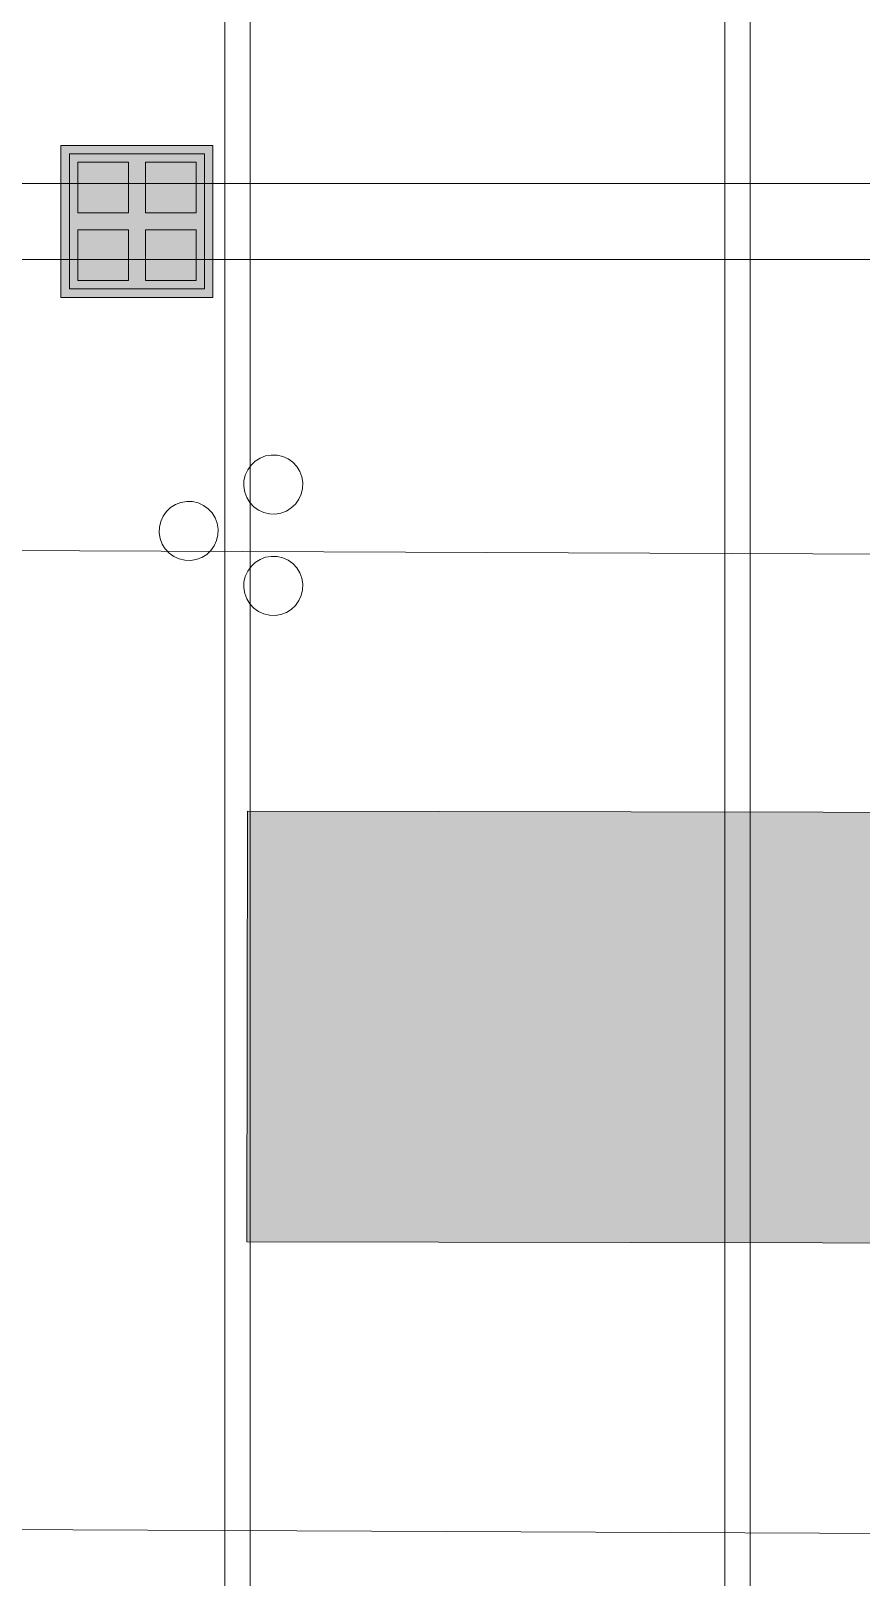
# Model space of a CAD drawing. Header units: inches. Extents: x -10671 to 1761, y -674 to 7170.
# Drawn here: x -7963.4 to -7766.8, y 5097.2 to 5463.4 of the extents above; entities that cross this region are included whole.
import ezdxf

# ---------------------------------------------------------------- set-up
doc = ezdxf.new("R2010")
doc.units = ezdxf.units.IN
doc.header["$LTSCALE"] = 19.2
doc.header["$MEASUREMENT"] = 0
for name, color, linetype, lineweight, true_color in [('DWG-bldg-utility box', 3, 'Continuous', 18, 0x00ff00), ('Venue-Ceiling-Obstructions', 7, 'Continuous', 5, 0xdd0000), ('Venue-Rigging Steel-High', 7, 'Continuous', 5, 0x800000), ('Venue-Rigging Steel-Low', 7, 'Continuous', 5, 0x0000dd)]:
    doc.layers.add(name, color=color, linetype=linetype, lineweight=lineweight, true_color=true_color)
for name, color, linetype, lineweight in [('Venue-Ceiling-Lights', 7, 'Continuous', 5), ('Venue-Ceiling-Lights Circuits', 7, 'Continuous', 5), ('Venue-Floor Pockets', 7, 'Continuous', 5)]:
    doc.layers.add(name, color=color, linetype=linetype, lineweight=lineweight)

# ---------------------------------------------------------------- blocks, each defined once
blk = doc.blocks.new('FLOORBOX')
at = {"layer": 'Venue-Floor Pockets', "linetype": 'Continuous', "lineweight": 0, "true_color": 0xaaaaaa}
blk.add_hatch(color=253, dxfattribs=at).paths.add_polyline_path([(-18, 18), (18, 18), (18, -18), (-18, -18)])
at = {"layer": 'Venue-Floor Pockets', "linetype": 'Continuous', "lineweight": 0, "true_color": 0xbbbbbb}
blk.add_hatch(color=9, dxfattribs=at).paths.add_polyline_path([(-16, 16), (16, 16), (16, -16), (-16, -16)])
at = {"layer": 'Venue-Floor Pockets', "linetype": 'Continuous', "lineweight": 0, "true_color": 0xdddddd}
for points in [[(-14, 14), (-2, 14), (-2, 2), (-14, 2)], [(2, 14), (14, 14), (14, 2), (2, 2)], [(-14, -2), (-2, -2), (-2, -14), (-14, -14)], [(2, -2), (14, -2), (14, -14), (2, -14)]]:
    blk.add_hatch(color=254, dxfattribs=at).paths.add_polyline_path(points)
at = {"layer": 'Venue-Floor Pockets', "color": 7, "linetype": 'Continuous', "lineweight": 5, "flags": 128}
for points in [[(-18, 18), (18, 18), (18, -18), (-18, -18)], [(-16, 16), (16, 16), (16, -16), (-16, -16)], [(-14, 14), (-2, 14), (-2, 2), (-14, 2)], [(2, 14), (14, 14), (14, 2), (2, 2)], [(-14, -2), (-2, -2), (-2, -14), (-14, -14)], [(2, -2), (14, -2), (14, -14), (2, -14)]]:
    blk.add_lwpolyline(points, close=True, dxfattribs=at)
blk = doc.blocks.new('Group-1313-1')
at = {"layer": 'Venue-Ceiling-Lights', "color": 12, "linetype": 'Continuous', "lineweight": 5, "true_color": 0xdd0000}
for points, invisible_edges in [([(-7912.96, 5355.51, 372.05), (-7910.24, 5361.52, 372.05), (-7906.44, 5362.95, 372.05), (-7912.96, 5355.51, 372.05)], 15), ([(-7905.52, 5348.98, 372.05), (-7912.96, 5355.51, 372.05), (-7906.44, 5362.95, 372.05), (-7905.52, 5348.98, 372.05)], 15), ([(-7906.44, 5362.95, 360.05), (-7910.24, 5361.52, 360.05), (-7912.96, 5355.51, 360.05), (-7906.44, 5362.95, 360.05)], 15), ([(-7898.99, 5356.42, 360.05), (-7906.44, 5362.95, 360.05), (-7912.96, 5355.51, 360.05), (-7898.99, 5356.42, 360.05)], 15), ([(-7912.96, 5355.51, 372.05), (-7912.04, 5359.47, 372.05), (-7910.24, 5361.52, 372.05), (-7912.96, 5355.51, 372.05)], 15), ([(-7910.24, 5361.52, 360.05), (-7912.04, 5359.47, 360.05), (-7912.96, 5355.51, 360.05), (-7910.24, 5361.52, 360.05)], 15), ([(-7912.04, 5359.47, 372.05), (-7911.24, 5360.58, 372.05), (-7910.24, 5361.52, 372.05), (-7912.04, 5359.47, 372.05)], 12), ([(-7910.24, 5361.52, 360.05), (-7911.24, 5360.58, 360.05), (-7912.04, 5359.47, 360.05), (-7910.24, 5361.52, 360.05)], 12), ([(-7910.24, 5361.52, 372.05), (-7909.08, 5362.24, 372.05), (-7906.44, 5362.95, 372.05), (-7910.24, 5361.52, 372.05)], 14), ([(-7906.44, 5362.95, 360.05), (-7909.08, 5362.24, 360.05), (-7910.24, 5361.52, 360.05), (-7906.44, 5362.95, 360.05)], 13), ([(-7909.08, 5362.24, 372.05), (-7907.79, 5362.73, 372.05), (-7906.44, 5362.95, 372.05), (-7909.08, 5362.24, 372.05)], 12), ([(-7906.44, 5362.95, 360.05), (-7907.79, 5362.73, 360.05), (-7909.08, 5362.24, 360.05), (-7906.44, 5362.95, 360.05)], 12), ([(-7906.44, 5362.95, 372.05), (-7905.07, 5362.91, 372.05), (-7902.48, 5362.03, 372.05), (-7906.44, 5362.95, 372.05)], 14), ([(-7906.44, 5362.95, 372.05), (-7902.48, 5362.03, 372.05), (-7900.43, 5360.23, 372.05), (-7906.44, 5362.95, 372.05)], 15), ([(-7906.44, 5362.95, 372.05), (-7900.43, 5360.23, 372.05), (-7898.99, 5356.42, 372.05), (-7906.44, 5362.95, 372.05)], 15), ([(-7906.44, 5362.95, 372.05), (-7898.99, 5356.42, 372.05), (-7905.52, 5348.98, 372.05), (-7906.44, 5362.95, 372.05)], 15), ([(-7902.48, 5362.03, 360.05), (-7905.07, 5362.91, 360.05), (-7906.44, 5362.95, 360.05), (-7902.48, 5362.03, 360.05)], 13), ([(-7900.43, 5360.23, 360.05), (-7902.48, 5362.03, 360.05), (-7906.44, 5362.95, 360.05), (-7900.43, 5360.23, 360.05)], 15), ([(-7898.99, 5356.42, 360.05), (-7900.43, 5360.23, 360.05), (-7906.44, 5362.95, 360.05), (-7898.99, 5356.42, 360.05)], 15), ([(-7905.07, 5362.91, 372.05), (-7903.73, 5362.6, 372.05), (-7902.48, 5362.03, 372.05), (-7905.07, 5362.91, 372.05)], 12), ([(-7902.48, 5362.03, 360.05), (-7903.73, 5362.6, 360.05), (-7905.07, 5362.91, 360.05), (-7902.48, 5362.03, 360.05)], 12), ([(-7902.48, 5362.03, 372.05), (-7901.36, 5361.23, 372.05), (-7900.43, 5360.23, 372.05), (-7902.48, 5362.03, 372.05)], 12), ([(-7900.43, 5360.23, 360.05), (-7901.36, 5361.23, 360.05), (-7902.48, 5362.03, 360.05), (-7900.43, 5360.23, 360.05)], 12), ([(-7912.96, 5355.51, 372.05), (-7912.92, 5356.88, 372.05), (-7912.04, 5359.47, 372.05), (-7912.96, 5355.51, 372.05)], 14), ([(-7912.04, 5359.47, 360.05), (-7912.92, 5356.88, 360.05), (-7912.96, 5355.51, 360.05), (-7912.04, 5359.47, 360.05)], 13), ([(-7912.92, 5356.88, 372.05), (-7912.61, 5358.22, 372.05), (-7912.04, 5359.47, 372.05), (-7912.92, 5356.88, 372.05)], 12), ([(-7912.04, 5359.47, 360.05), (-7912.61, 5358.22, 360.05), (-7912.92, 5356.88, 360.05), (-7912.04, 5359.47, 360.05)], 12), ([(-7900.43, 5360.23, 372.05), (-7899.7, 5359.06, 372.05), (-7898.99, 5356.42, 372.05), (-7900.43, 5360.23, 372.05)], 14), ([(-7898.99, 5356.42, 360.05), (-7899.7, 5359.06, 360.05), (-7900.43, 5360.23, 360.05), (-7898.99, 5356.42, 360.05)], 13), ([(-7899.7, 5359.06, 372.05), (-7899.22, 5357.78, 372.05), (-7898.99, 5356.42, 372.05), (-7899.7, 5359.06, 372.05)], 12), ([(-7898.99, 5356.42, 360.05), (-7899.22, 5357.78, 360.05), (-7899.7, 5359.06, 360.05), (-7898.99, 5356.42, 360.05)], 12), ([(-7912.96, 5355.51, 360.05), (-7905.52, 5348.98, 360.05), (-7898.99, 5356.42, 360.05), (-7912.96, 5355.51, 360.05)], 15), ([(-7912.26, 5352.87, 372.05), (-7912.74, 5354.15, 372.05), (-7912.96, 5355.51, 372.05), (-7912.26, 5352.87, 372.05)], 12), ([(-7911.53, 5351.71, 372.05), (-7912.26, 5352.87, 372.05), (-7912.96, 5355.51, 372.05), (-7911.53, 5351.71, 372.05)], 14), ([(-7905.52, 5348.98, 372.05), (-7911.53, 5351.71, 372.05), (-7912.96, 5355.51, 372.05), (-7905.52, 5348.98, 372.05)], 15), ([(-7912.96, 5355.51, 360.05), (-7912.74, 5354.15, 360.05), (-7912.26, 5352.87, 360.05), (-7912.96, 5355.51, 360.05)], 12), ([(-7912.96, 5355.51, 360.05), (-7912.26, 5352.87, 360.05), (-7911.53, 5351.71, 360.05), (-7912.96, 5355.51, 360.05)], 13), ([(-7912.96, 5355.51, 360.05), (-7911.53, 5351.71, 360.05), (-7905.52, 5348.98, 360.05), (-7912.96, 5355.51, 360.05)], 15), ([(-7898.99, 5356.42, 372.05), (-7901.72, 5350.41, 372.05), (-7905.52, 5348.98, 372.05), (-7898.99, 5356.42, 372.05)], 15), ([(-7905.52, 5348.98, 360.05), (-7901.72, 5350.41, 360.05), (-7898.99, 5356.42, 360.05), (-7905.52, 5348.98, 360.05)], 15), ([(-7898.99, 5356.42, 372.05), (-7899.92, 5352.47, 372.05), (-7901.72, 5350.41, 372.05), (-7898.99, 5356.42, 372.05)], 15), ([(-7901.72, 5350.41, 360.05), (-7899.92, 5352.47, 360.05), (-7898.99, 5356.42, 360.05), (-7901.72, 5350.41, 360.05)], 15), ([(-7898.99, 5356.42, 372.05), (-7899.04, 5355.05, 372.05), (-7899.92, 5352.47, 372.05), (-7898.99, 5356.42, 372.05)], 14), ([(-7899.92, 5352.47, 360.05), (-7899.04, 5355.05, 360.05), (-7898.99, 5356.42, 360.05), (-7899.92, 5352.47, 360.05)], 13), ([(-7899.04, 5355.05, 372.05), (-7899.35, 5353.72, 372.05), (-7899.92, 5352.47, 372.05), (-7899.04, 5355.05, 372.05)], 12), ([(-7899.92, 5352.47, 360.05), (-7899.35, 5353.72, 360.05), (-7899.04, 5355.05, 360.05), (-7899.92, 5352.47, 360.05)], 12), ([(-7933, 5344.51, 372.05), (-7930.28, 5350.52, 372.05), (-7926.47, 5351.95, 372.05), (-7933, 5344.51, 372.05)], 15), ([(-7925.56, 5337.98, 372.05), (-7933, 5344.51, 372.05), (-7926.47, 5351.95, 372.05), (-7925.56, 5337.98, 372.05)], 15), ([(-7926.47, 5351.95, 360.05), (-7930.28, 5350.52, 360.05), (-7933, 5344.51, 360.05), (-7926.47, 5351.95, 360.05)], 15), ([(-7919.03, 5345.42, 360.05), (-7926.47, 5351.95, 360.05), (-7933, 5344.51, 360.05), (-7919.03, 5345.42, 360.05)], 15), ([(-7933, 5344.51, 372.05), (-7932.08, 5348.47, 372.05), (-7930.28, 5350.52, 372.05), (-7933, 5344.51, 372.05)], 15), ([(-7930.28, 5350.52, 360.05), (-7932.08, 5348.47, 360.05), (-7933, 5344.51, 360.05), (-7930.28, 5350.52, 360.05)], 15), ([(-7932.08, 5348.47, 372.05), (-7931.28, 5349.58, 372.05), (-7930.28, 5350.52, 372.05), (-7932.08, 5348.47, 372.05)], 12), ([(-7930.28, 5350.52, 360.05), (-7931.28, 5349.58, 360.05), (-7932.08, 5348.47, 360.05), (-7930.28, 5350.52, 360.05)], 12), ([(-7930.28, 5350.52, 372.05), (-7929.11, 5351.24, 372.05), (-7926.47, 5351.95, 372.05), (-7930.28, 5350.52, 372.05)], 14), ([(-7926.47, 5351.95, 360.05), (-7929.11, 5351.24, 360.05), (-7930.28, 5350.52, 360.05), (-7926.47, 5351.95, 360.05)], 13), ([(-7929.11, 5351.24, 372.05), (-7927.83, 5351.73, 372.05), (-7926.47, 5351.95, 372.05), (-7929.11, 5351.24, 372.05)], 12), ([(-7926.47, 5351.95, 360.05), (-7927.83, 5351.73, 360.05), (-7929.11, 5351.24, 360.05), (-7926.47, 5351.95, 360.05)], 12), ([(-7926.47, 5351.95, 372.05), (-7925.1, 5351.91, 372.05), (-7922.51, 5351.03, 372.05), (-7926.47, 5351.95, 372.05)], 14), ([(-7926.47, 5351.95, 372.05), (-7922.51, 5351.03, 372.05), (-7920.46, 5349.23, 372.05), (-7926.47, 5351.95, 372.05)], 15), ([(-7926.47, 5351.95, 372.05), (-7920.46, 5349.23, 372.05), (-7919.03, 5345.42, 372.05), (-7926.47, 5351.95, 372.05)], 15), ([(-7926.47, 5351.95, 372.05), (-7919.03, 5345.42, 372.05), (-7925.56, 5337.98, 372.05), (-7926.47, 5351.95, 372.05)], 15), ([(-7922.51, 5351.03, 360.05), (-7925.1, 5351.91, 360.05), (-7926.47, 5351.95, 360.05), (-7922.51, 5351.03, 360.05)], 13), ([(-7920.46, 5349.23, 360.05), (-7922.51, 5351.03, 360.05), (-7926.47, 5351.95, 360.05), (-7920.46, 5349.23, 360.05)], 15), ([(-7919.03, 5345.42, 360.05), (-7920.46, 5349.23, 360.05), (-7926.47, 5351.95, 360.05), (-7919.03, 5345.42, 360.05)], 15), ([(-7925.1, 5351.91, 372.05), (-7923.76, 5351.6, 372.05), (-7922.51, 5351.03, 372.05), (-7925.1, 5351.91, 372.05)], 12), ([(-7922.51, 5351.03, 360.05), (-7923.76, 5351.6, 360.05), (-7925.1, 5351.91, 360.05), (-7922.51, 5351.03, 360.05)], 12), ([(-7922.51, 5351.03, 372.05), (-7921.4, 5350.23, 372.05), (-7920.46, 5349.23, 372.05), (-7922.51, 5351.03, 372.05)], 12), ([(-7920.46, 5349.23, 360.05), (-7921.4, 5350.23, 360.05), (-7922.51, 5351.03, 360.05), (-7920.46, 5349.23, 360.05)], 12), ([(-7909.48, 5349.9, 372.05), (-7910.59, 5350.7, 372.05), (-7911.53, 5351.71, 372.05), (-7909.48, 5349.9, 372.05)], 12), ([(-7905.52, 5348.98, 372.05), (-7909.48, 5349.9, 372.05), (-7911.53, 5351.71, 372.05), (-7905.52, 5348.98, 372.05)], 15), ([(-7911.53, 5351.71, 360.05), (-7910.59, 5350.7, 360.05), (-7909.48, 5349.9, 360.05), (-7911.53, 5351.71, 360.05)], 12), ([(-7911.53, 5351.71, 360.05), (-7909.48, 5349.9, 360.05), (-7905.52, 5348.98, 360.05), (-7911.53, 5351.71, 360.05)], 15), ([(-7906.89, 5349.03, 372.05), (-7908.23, 5349.34, 372.05), (-7909.48, 5349.9, 372.05), (-7906.89, 5349.03, 372.05)], 12), ([(-7905.52, 5348.98, 372.05), (-7906.89, 5349.03, 372.05), (-7909.48, 5349.9, 372.05), (-7905.52, 5348.98, 372.05)], 14), ([(-7909.48, 5349.9, 360.05), (-7908.23, 5349.34, 360.05), (-7906.89, 5349.03, 360.05), (-7909.48, 5349.9, 360.05)], 12), ([(-7909.48, 5349.9, 360.05), (-7906.89, 5349.03, 360.05), (-7905.52, 5348.98, 360.05), (-7909.48, 5349.9, 360.05)], 13), ([(-7901.72, 5350.41, 372.05), (-7902.88, 5349.69, 372.05), (-7905.52, 5348.98, 372.05), (-7901.72, 5350.41, 372.05)], 14), ([(-7905.52, 5348.98, 360.05), (-7902.88, 5349.69, 360.05), (-7901.72, 5350.41, 360.05), (-7905.52, 5348.98, 360.05)], 13), ([(-7902.88, 5349.69, 372.05), (-7904.17, 5349.21, 372.05), (-7905.52, 5348.98, 372.05), (-7902.88, 5349.69, 372.05)], 12), ([(-7905.52, 5348.98, 360.05), (-7904.17, 5349.21, 360.05), (-7902.88, 5349.69, 360.05), (-7905.52, 5348.98, 360.05)], 12), ([(-7899.92, 5352.47, 372.05), (-7900.72, 5351.35, 372.05), (-7901.72, 5350.41, 372.05), (-7899.92, 5352.47, 372.05)], 12), ([(-7901.72, 5350.41, 360.05), (-7900.72, 5351.35, 360.05), (-7899.92, 5352.47, 360.05), (-7901.72, 5350.41, 360.05)], 12), ([(-7933, 5344.51, 372.05), (-7932.95, 5345.88, 372.05), (-7932.08, 5348.47, 372.05), (-7933, 5344.51, 372.05)], 14), ([(-7932.08, 5348.47, 360.05), (-7932.95, 5345.88, 360.05), (-7933, 5344.51, 360.05), (-7932.08, 5348.47, 360.05)], 13), ([(-7932.95, 5345.88, 372.05), (-7932.64, 5347.22, 372.05), (-7932.08, 5348.47, 372.05), (-7932.95, 5345.88, 372.05)], 12), ([(-7932.08, 5348.47, 360.05), (-7932.64, 5347.22, 360.05), (-7932.95, 5345.88, 360.05), (-7932.08, 5348.47, 360.05)], 12), ([(-7920.46, 5349.23, 372.05), (-7919.74, 5348.06, 372.05), (-7919.03, 5345.42, 372.05), (-7920.46, 5349.23, 372.05)], 14), ([(-7919.03, 5345.42, 360.05), (-7919.74, 5348.06, 360.05), (-7920.46, 5349.23, 360.05), (-7919.03, 5345.42, 360.05)], 13), ([(-7919.74, 5348.06, 372.05), (-7919.25, 5346.78, 372.05), (-7919.03, 5345.42, 372.05), (-7919.74, 5348.06, 372.05)], 12), ([(-7919.03, 5345.42, 360.05), (-7919.25, 5346.78, 360.05), (-7919.74, 5348.06, 360.05), (-7919.03, 5345.42, 360.05)], 12), ([(-7933, 5344.51, 360.05), (-7925.56, 5337.98, 360.05), (-7919.03, 5345.42, 360.05), (-7933, 5344.51, 360.05)], 15), ([(-7932.29, 5341.87, 372.05), (-7932.78, 5343.15, 372.05), (-7933, 5344.51, 372.05), (-7932.29, 5341.87, 372.05)], 12), ([(-7931.57, 5340.71, 372.05), (-7932.29, 5341.87, 372.05), (-7933, 5344.51, 372.05), (-7931.57, 5340.71, 372.05)], 14), ([(-7925.56, 5337.98, 372.05), (-7931.57, 5340.71, 372.05), (-7933, 5344.51, 372.05), (-7925.56, 5337.98, 372.05)], 15), ([(-7933, 5344.51, 360.05), (-7932.78, 5343.15, 360.05), (-7932.29, 5341.87, 360.05), (-7933, 5344.51, 360.05)], 12), ([(-7933, 5344.51, 360.05), (-7932.29, 5341.87, 360.05), (-7931.57, 5340.71, 360.05), (-7933, 5344.51, 360.05)], 13), ([(-7933, 5344.51, 360.05), (-7931.57, 5340.71, 360.05), (-7925.56, 5337.98, 360.05), (-7933, 5344.51, 360.05)], 15), ([(-7919.03, 5345.42, 372.05), (-7921.75, 5339.41, 372.05), (-7925.56, 5337.98, 372.05), (-7919.03, 5345.42, 372.05)], 15), ([(-7925.56, 5337.98, 360.05), (-7921.75, 5339.41, 360.05), (-7919.03, 5345.42, 360.05), (-7925.56, 5337.98, 360.05)], 15), ([(-7919.03, 5345.42, 372.05), (-7919.95, 5341.47, 372.05), (-7921.75, 5339.41, 372.05), (-7919.03, 5345.42, 372.05)], 15), ([(-7921.75, 5339.41, 360.05), (-7919.95, 5341.47, 360.05), (-7919.03, 5345.42, 360.05), (-7921.75, 5339.41, 360.05)], 15), ([(-7919.03, 5345.42, 372.05), (-7919.07, 5344.05, 372.05), (-7919.95, 5341.47, 372.05), (-7919.03, 5345.42, 372.05)], 14), ([(-7919.95, 5341.47, 360.05), (-7919.07, 5344.05, 360.05), (-7919.03, 5345.42, 360.05), (-7919.95, 5341.47, 360.05)], 13), ([(-7919.07, 5344.05, 372.05), (-7919.39, 5342.72, 372.05), (-7919.95, 5341.47, 372.05), (-7919.07, 5344.05, 372.05)], 12), ([(-7919.95, 5341.47, 360.05), (-7919.39, 5342.72, 360.05), (-7919.07, 5344.05, 360.05), (-7919.95, 5341.47, 360.05)], 12), ([(-7929.51, 5338.9, 372.05), (-7930.63, 5339.7, 372.05), (-7931.57, 5340.71, 372.05), (-7929.51, 5338.9, 372.05)], 12), ([(-7925.56, 5337.98, 372.05), (-7929.51, 5338.9, 372.05), (-7931.57, 5340.71, 372.05), (-7925.56, 5337.98, 372.05)], 15), ([(-7931.57, 5340.71, 360.05), (-7930.63, 5339.7, 360.05), (-7929.51, 5338.9, 360.05), (-7931.57, 5340.71, 360.05)], 12), ([(-7931.57, 5340.71, 360.05), (-7929.51, 5338.9, 360.05), (-7925.56, 5337.98, 360.05), (-7931.57, 5340.71, 360.05)], 15), ([(-7926.93, 5338.03, 372.05), (-7928.26, 5338.34, 372.05), (-7929.51, 5338.9, 372.05), (-7926.93, 5338.03, 372.05)], 12), ([(-7925.56, 5337.98, 372.05), (-7926.93, 5338.03, 372.05), (-7929.51, 5338.9, 372.05), (-7925.56, 5337.98, 372.05)], 14), ([(-7929.51, 5338.9, 360.05), (-7928.26, 5338.34, 360.05), (-7926.93, 5338.03, 360.05), (-7929.51, 5338.9, 360.05)], 12), ([(-7929.51, 5338.9, 360.05), (-7926.93, 5338.03, 360.05), (-7925.56, 5337.98, 360.05), (-7929.51, 5338.9, 360.05)], 13), ([(-7921.75, 5339.41, 372.05), (-7922.92, 5338.69, 372.05), (-7925.56, 5337.98, 372.05), (-7921.75, 5339.41, 372.05)], 14), ([(-7925.56, 5337.98, 360.05), (-7922.92, 5338.69, 360.05), (-7921.75, 5339.41, 360.05), (-7925.56, 5337.98, 360.05)], 13), ([(-7922.92, 5338.69, 372.05), (-7924.2, 5338.21, 372.05), (-7925.56, 5337.98, 372.05), (-7922.92, 5338.69, 372.05)], 12), ([(-7925.56, 5337.98, 360.05), (-7924.2, 5338.21, 360.05), (-7922.92, 5338.69, 360.05), (-7925.56, 5337.98, 360.05)], 12), ([(-7919.95, 5341.47, 372.05), (-7920.75, 5340.35, 372.05), (-7921.75, 5339.41, 372.05), (-7919.95, 5341.47, 372.05)], 12), ([(-7921.75, 5339.41, 360.05), (-7920.75, 5340.35, 360.05), (-7919.95, 5341.47, 360.05), (-7921.75, 5339.41, 360.05)], 12), ([(-7912.96, 5331.51, 372.05), (-7910.24, 5337.52, 372.05), (-7906.44, 5338.95, 372.05), (-7912.96, 5331.51, 372.05)], 15), ([(-7905.52, 5324.98, 372.05), (-7912.96, 5331.51, 372.05), (-7906.44, 5338.95, 372.05), (-7905.52, 5324.98, 372.05)], 15), ([(-7906.44, 5338.95, 360.05), (-7910.24, 5337.52, 360.05), (-7912.96, 5331.51, 360.05), (-7906.44, 5338.95, 360.05)], 15), ([(-7898.99, 5332.42, 360.05), (-7906.44, 5338.95, 360.05), (-7912.96, 5331.51, 360.05), (-7898.99, 5332.42, 360.05)], 15), ([(-7910.24, 5337.52, 372.05), (-7909.08, 5338.24, 372.05), (-7906.44, 5338.95, 372.05), (-7910.24, 5337.52, 372.05)], 14), ([(-7906.44, 5338.95, 360.05), (-7909.08, 5338.24, 360.05), (-7910.24, 5337.52, 360.05), (-7906.44, 5338.95, 360.05)], 13), ([(-7909.08, 5338.24, 372.05), (-7907.79, 5338.73, 372.05), (-7906.44, 5338.95, 372.05), (-7909.08, 5338.24, 372.05)], 12), ([(-7906.44, 5338.95, 360.05), (-7907.79, 5338.73, 360.05), (-7909.08, 5338.24, 360.05), (-7906.44, 5338.95, 360.05)], 12), ([(-7906.44, 5338.95, 372.05), (-7905.07, 5338.91, 372.05), (-7902.48, 5338.03, 372.05), (-7906.44, 5338.95, 372.05)], 14), ([(-7906.44, 5338.95, 372.05), (-7902.48, 5338.03, 372.05), (-7900.43, 5336.23, 372.05), (-7906.44, 5338.95, 372.05)], 15), ([(-7906.44, 5338.95, 372.05), (-7900.43, 5336.23, 372.05), (-7898.99, 5332.42, 372.05), (-7906.44, 5338.95, 372.05)], 15), ([(-7906.44, 5338.95, 372.05), (-7898.99, 5332.42, 372.05), (-7905.52, 5324.98, 372.05), (-7906.44, 5338.95, 372.05)], 15), ([(-7902.48, 5338.03, 360.05), (-7905.07, 5338.91, 360.05), (-7906.44, 5338.95, 360.05), (-7902.48, 5338.03, 360.05)], 13), ([(-7900.43, 5336.23, 360.05), (-7902.48, 5338.03, 360.05), (-7906.44, 5338.95, 360.05), (-7900.43, 5336.23, 360.05)], 15), ([(-7898.99, 5332.42, 360.05), (-7900.43, 5336.23, 360.05), (-7906.44, 5338.95, 360.05), (-7898.99, 5332.42, 360.05)], 15), ([(-7905.07, 5338.91, 372.05), (-7903.73, 5338.6, 372.05), (-7902.48, 5338.03, 372.05), (-7905.07, 5338.91, 372.05)], 12), ([(-7902.48, 5338.03, 360.05), (-7903.73, 5338.6, 360.05), (-7905.07, 5338.91, 360.05), (-7902.48, 5338.03, 360.05)], 12), ([(-7912.96, 5331.51, 372.05), (-7912.04, 5335.47, 372.05), (-7910.24, 5337.52, 372.05), (-7912.96, 5331.51, 372.05)], 15), ([(-7910.24, 5337.52, 360.05), (-7912.04, 5335.47, 360.05), (-7912.96, 5331.51, 360.05), (-7910.24, 5337.52, 360.05)], 15), ([(-7912.96, 5331.51, 372.05), (-7912.92, 5332.88, 372.05), (-7912.04, 5335.47, 372.05), (-7912.96, 5331.51, 372.05)], 14), ([(-7912.04, 5335.47, 360.05), (-7912.92, 5332.88, 360.05), (-7912.96, 5331.51, 360.05), (-7912.04, 5335.47, 360.05)], 13), ([(-7912.92, 5332.88, 372.05), (-7912.61, 5334.22, 372.05), (-7912.04, 5335.47, 372.05), (-7912.92, 5332.88, 372.05)], 12), ([(-7912.04, 5335.47, 360.05), (-7912.61, 5334.22, 360.05), (-7912.92, 5332.88, 360.05), (-7912.04, 5335.47, 360.05)], 12), ([(-7912.04, 5335.47, 372.05), (-7911.24, 5336.58, 372.05), (-7910.24, 5337.52, 372.05), (-7912.04, 5335.47, 372.05)], 12), ([(-7910.24, 5337.52, 360.05), (-7911.24, 5336.58, 360.05), (-7912.04, 5335.47, 360.05), (-7910.24, 5337.52, 360.05)], 12), ([(-7902.48, 5338.03, 372.05), (-7901.36, 5337.23, 372.05), (-7900.43, 5336.23, 372.05), (-7902.48, 5338.03, 372.05)], 12), ([(-7900.43, 5336.23, 360.05), (-7901.36, 5337.23, 360.05), (-7902.48, 5338.03, 360.05), (-7900.43, 5336.23, 360.05)], 12), ([(-7900.43, 5336.23, 372.05), (-7899.7, 5335.06, 372.05), (-7898.99, 5332.42, 372.05), (-7900.43, 5336.23, 372.05)], 14), ([(-7898.99, 5332.42, 360.05), (-7899.7, 5335.06, 360.05), (-7900.43, 5336.23, 360.05), (-7898.99, 5332.42, 360.05)], 13), ([(-7899.7, 5335.06, 372.05), (-7899.22, 5333.78, 372.05), (-7898.99, 5332.42, 372.05), (-7899.7, 5335.06, 372.05)], 12), ([(-7898.99, 5332.42, 360.05), (-7899.22, 5333.78, 360.05), (-7899.7, 5335.06, 360.05), (-7898.99, 5332.42, 360.05)], 12), ([(-7912.96, 5331.51, 360.05), (-7905.52, 5324.98, 360.05), (-7898.99, 5332.42, 360.05), (-7912.96, 5331.51, 360.05)], 15), ([(-7912.26, 5328.87, 372.05), (-7912.74, 5330.15, 372.05), (-7912.96, 5331.51, 372.05), (-7912.26, 5328.87, 372.05)], 12), ([(-7911.53, 5327.71, 372.05), (-7912.26, 5328.87, 372.05), (-7912.96, 5331.51, 372.05), (-7911.53, 5327.71, 372.05)], 14), ([(-7905.52, 5324.98, 372.05), (-7911.53, 5327.71, 372.05), (-7912.96, 5331.51, 372.05), (-7905.52, 5324.98, 372.05)], 15), ([(-7912.96, 5331.51, 360.05), (-7912.74, 5330.15, 360.05), (-7912.26, 5328.87, 360.05), (-7912.96, 5331.51, 360.05)], 12), ([(-7912.96, 5331.51, 360.05), (-7912.26, 5328.87, 360.05), (-7911.53, 5327.71, 360.05), (-7912.96, 5331.51, 360.05)], 13), ([(-7912.96, 5331.51, 360.05), (-7911.53, 5327.71, 360.05), (-7905.52, 5324.98, 360.05), (-7912.96, 5331.51, 360.05)], 15), ([(-7898.99, 5332.42, 372.05), (-7901.72, 5326.41, 372.05), (-7905.52, 5324.98, 372.05), (-7898.99, 5332.42, 372.05)], 15), ([(-7905.52, 5324.98, 360.05), (-7901.72, 5326.41, 360.05), (-7898.99, 5332.42, 360.05), (-7905.52, 5324.98, 360.05)], 15), ([(-7898.99, 5332.42, 372.05), (-7899.92, 5328.47, 372.05), (-7901.72, 5326.41, 372.05), (-7898.99, 5332.42, 372.05)], 15), ([(-7901.72, 5326.41, 360.05), (-7899.92, 5328.47, 360.05), (-7898.99, 5332.42, 360.05), (-7901.72, 5326.41, 360.05)], 15), ([(-7898.99, 5332.42, 372.05), (-7899.04, 5331.05, 372.05), (-7899.92, 5328.47, 372.05), (-7898.99, 5332.42, 372.05)], 14), ([(-7899.92, 5328.47, 360.05), (-7899.04, 5331.05, 360.05), (-7898.99, 5332.42, 360.05), (-7899.92, 5328.47, 360.05)], 13), ([(-7909.48, 5325.9, 372.05), (-7910.59, 5326.7, 372.05), (-7911.53, 5327.71, 372.05), (-7909.48, 5325.9, 372.05)], 12), ([(-7905.52, 5324.98, 372.05), (-7909.48, 5325.9, 372.05), (-7911.53, 5327.71, 372.05), (-7905.52, 5324.98, 372.05)], 15), ([(-7911.53, 5327.71, 360.05), (-7910.59, 5326.7, 360.05), (-7909.48, 5325.9, 360.05), (-7911.53, 5327.71, 360.05)], 12), ([(-7911.53, 5327.71, 360.05), (-7909.48, 5325.9, 360.05), (-7905.52, 5324.98, 360.05), (-7911.53, 5327.71, 360.05)], 15), ([(-7899.92, 5328.47, 372.05), (-7900.72, 5327.35, 372.05), (-7901.72, 5326.41, 372.05), (-7899.92, 5328.47, 372.05)], 12), ([(-7901.72, 5326.41, 360.05), (-7900.72, 5327.35, 360.05), (-7899.92, 5328.47, 360.05), (-7901.72, 5326.41, 360.05)], 12), ([(-7899.04, 5331.05, 372.05), (-7899.35, 5329.72, 372.05), (-7899.92, 5328.47, 372.05), (-7899.04, 5331.05, 372.05)], 12), ([(-7899.92, 5328.47, 360.05), (-7899.35, 5329.72, 360.05), (-7899.04, 5331.05, 360.05), (-7899.92, 5328.47, 360.05)], 12), ([(-7906.89, 5325.03, 372.05), (-7908.23, 5325.34, 372.05), (-7909.48, 5325.9, 372.05), (-7906.89, 5325.03, 372.05)], 12), ([(-7905.52, 5324.98, 372.05), (-7906.89, 5325.03, 372.05), (-7909.48, 5325.9, 372.05), (-7905.52, 5324.98, 372.05)], 14), ([(-7909.48, 5325.9, 360.05), (-7908.23, 5325.34, 360.05), (-7906.89, 5325.03, 360.05), (-7909.48, 5325.9, 360.05)], 12), ([(-7909.48, 5325.9, 360.05), (-7906.89, 5325.03, 360.05), (-7905.52, 5324.98, 360.05), (-7909.48, 5325.9, 360.05)], 13), ([(-7901.72, 5326.41, 372.05), (-7902.88, 5325.69, 372.05), (-7905.52, 5324.98, 372.05), (-7901.72, 5326.41, 372.05)], 14), ([(-7905.52, 5324.98, 360.05), (-7902.88, 5325.69, 360.05), (-7901.72, 5326.41, 360.05), (-7905.52, 5324.98, 360.05)], 13), ([(-7902.88, 5325.69, 372.05), (-7904.17, 5325.21, 372.05), (-7905.52, 5324.98, 372.05), (-7902.88, 5325.69, 372.05)], 12), ([(-7905.52, 5324.98, 360.05), (-7904.17, 5325.21, 360.05), (-7902.88, 5325.69, 360.05), (-7905.52, 5324.98, 360.05)], 12)]:
    blk.add_3dface(points, dxfattribs=dict(at, invisible_edges=invisible_edges))
for points in [[(-7911.24, 5360.58, 372.05), (-7911.24, 5360.58, 360.05), (-7912.04, 5359.47, 360.05), (-7912.04, 5359.47, 372.05)], [(-7910.24, 5361.52, 372.05), (-7910.24, 5361.52, 360.05), (-7911.24, 5360.58, 360.05), (-7911.24, 5360.58, 372.05)], [(-7909.08, 5362.24, 372.05), (-7909.08, 5362.24, 360.05), (-7910.24, 5361.52, 360.05), (-7910.24, 5361.52, 372.05)], [(-7907.79, 5362.73, 372.05), (-7907.79, 5362.73, 360.05), (-7909.08, 5362.24, 360.05), (-7909.08, 5362.24, 372.05)], [(-7906.44, 5362.95, 372.05), (-7906.44, 5362.95, 360.05), (-7907.79, 5362.73, 360.05), (-7907.79, 5362.73, 372.05)], [(-7905.07, 5362.91, 372.05), (-7905.07, 5362.91, 360.05), (-7906.44, 5362.95, 360.05), (-7906.44, 5362.95, 372.05)], [(-7903.73, 5362.6, 372.05), (-7903.73, 5362.6, 360.05), (-7905.07, 5362.91, 360.05), (-7905.07, 5362.91, 372.05)], [(-7902.48, 5362.03, 372.05), (-7902.48, 5362.03, 360.05), (-7903.73, 5362.6, 360.05), (-7903.73, 5362.6, 372.05)], [(-7901.36, 5361.23, 372.05), (-7901.36, 5361.23, 360.05), (-7902.48, 5362.03, 360.05), (-7902.48, 5362.03, 372.05)], [(-7900.43, 5360.23, 372.05), (-7900.43, 5360.23, 360.05), (-7901.36, 5361.23, 360.05), (-7901.36, 5361.23, 372.05)], [(-7912.61, 5358.22, 372.05), (-7912.61, 5358.22, 360.05), (-7912.92, 5356.88, 360.05), (-7912.92, 5356.88, 372.05)], [(-7912.04, 5359.47, 372.05), (-7912.04, 5359.47, 360.05), (-7912.61, 5358.22, 360.05), (-7912.61, 5358.22, 372.05)], [(-7899.7, 5359.06, 372.05), (-7899.7, 5359.06, 360.05), (-7900.43, 5360.23, 360.05), (-7900.43, 5360.23, 372.05)], [(-7899.22, 5357.78, 372.05), (-7899.22, 5357.78, 360.05), (-7899.7, 5359.06, 360.05), (-7899.7, 5359.06, 372.05)], [(-7898.99, 5356.42, 372.05), (-7898.99, 5356.42, 360.05), (-7899.22, 5357.78, 360.05), (-7899.22, 5357.78, 372.05)], [(-7912.92, 5356.88, 372.05), (-7912.92, 5356.88, 360.05), (-7912.96, 5355.51, 360.05), (-7912.96, 5355.51, 372.05)], [(-7912.96, 5355.51, 372.05), (-7912.96, 5355.51, 360.05), (-7912.74, 5354.15, 360.05), (-7912.74, 5354.15, 372.05)], [(-7912.74, 5354.15, 372.05), (-7912.74, 5354.15, 360.05), (-7912.26, 5352.87, 360.05), (-7912.26, 5352.87, 372.05)], [(-7899.92, 5352.47, 372.05), (-7899.92, 5352.47, 360.05), (-7899.35, 5353.72, 360.05), (-7899.35, 5353.72, 372.05)], [(-7899.35, 5353.72, 372.05), (-7899.35, 5353.72, 360.05), (-7899.04, 5355.05, 360.05), (-7899.04, 5355.05, 372.05)], [(-7899.04, 5355.05, 372.05), (-7899.04, 5355.05, 360.05), (-7898.99, 5356.42, 360.05), (-7898.99, 5356.42, 372.05)], [(-7930.28, 5350.52, 372.05), (-7930.28, 5350.52, 360.05), (-7931.28, 5349.58, 360.05), (-7931.28, 5349.58, 372.05)], [(-7929.11, 5351.24, 372.05), (-7929.11, 5351.24, 360.05), (-7930.28, 5350.52, 360.05), (-7930.28, 5350.52, 372.05)], [(-7927.83, 5351.73, 372.05), (-7927.83, 5351.73, 360.05), (-7929.11, 5351.24, 360.05), (-7929.11, 5351.24, 372.05)], [(-7926.47, 5351.95, 372.05), (-7926.47, 5351.95, 360.05), (-7927.83, 5351.73, 360.05), (-7927.83, 5351.73, 372.05)], [(-7925.1, 5351.91, 372.05), (-7925.1, 5351.91, 360.05), (-7926.47, 5351.95, 360.05), (-7926.47, 5351.95, 372.05)], [(-7923.76, 5351.6, 372.05), (-7923.76, 5351.6, 360.05), (-7925.1, 5351.91, 360.05), (-7925.1, 5351.91, 372.05)], [(-7922.51, 5351.03, 372.05), (-7922.51, 5351.03, 360.05), (-7923.76, 5351.6, 360.05), (-7923.76, 5351.6, 372.05)], [(-7921.4, 5350.23, 372.05), (-7921.4, 5350.23, 360.05), (-7922.51, 5351.03, 360.05), (-7922.51, 5351.03, 372.05)], [(-7920.46, 5349.23, 372.05), (-7920.46, 5349.23, 360.05), (-7921.4, 5350.23, 360.05), (-7921.4, 5350.23, 372.05)], [(-7912.26, 5352.87, 372.05), (-7912.26, 5352.87, 360.05), (-7911.53, 5351.71, 360.05), (-7911.53, 5351.71, 372.05)], [(-7911.53, 5351.71, 372.05), (-7911.53, 5351.71, 360.05), (-7910.59, 5350.7, 360.05), (-7910.59, 5350.7, 372.05)], [(-7910.59, 5350.7, 372.05), (-7910.59, 5350.7, 360.05), (-7909.48, 5349.9, 360.05), (-7909.48, 5349.9, 372.05)], [(-7909.48, 5349.9, 372.05), (-7909.48, 5349.9, 360.05), (-7908.23, 5349.34, 360.05), (-7908.23, 5349.34, 372.05)], [(-7904.17, 5349.21, 372.05), (-7904.17, 5349.21, 360.05), (-7902.88, 5349.69, 360.05), (-7902.88, 5349.69, 372.05)], [(-7902.88, 5349.69, 372.05), (-7902.88, 5349.69, 360.05), (-7901.72, 5350.41, 360.05), (-7901.72, 5350.41, 372.05)], [(-7901.72, 5350.41, 372.05), (-7901.72, 5350.41, 360.05), (-7900.72, 5351.35, 360.05), (-7900.72, 5351.35, 372.05)], [(-7900.72, 5351.35, 372.05), (-7900.72, 5351.35, 360.05), (-7899.92, 5352.47, 360.05), (-7899.92, 5352.47, 372.05)], [(-7932.64, 5347.22, 372.05), (-7932.64, 5347.22, 360.05), (-7932.95, 5345.88, 360.05), (-7932.95, 5345.88, 372.05)], [(-7932.08, 5348.47, 372.05), (-7932.08, 5348.47, 360.05), (-7932.64, 5347.22, 360.05), (-7932.64, 5347.22, 372.05)], [(-7931.28, 5349.58, 372.05), (-7931.28, 5349.58, 360.05), (-7932.08, 5348.47, 360.05), (-7932.08, 5348.47, 372.05)], [(-7919.74, 5348.06, 372.05), (-7919.74, 5348.06, 360.05), (-7920.46, 5349.23, 360.05), (-7920.46, 5349.23, 372.05)], [(-7919.25, 5346.78, 372.05), (-7919.25, 5346.78, 360.05), (-7919.74, 5348.06, 360.05), (-7919.74, 5348.06, 372.05)], [(-7919.03, 5345.42, 372.05), (-7919.03, 5345.42, 360.05), (-7919.25, 5346.78, 360.05), (-7919.25, 5346.78, 372.05)], [(-7908.23, 5349.34, 372.05), (-7908.23, 5349.34, 360.05), (-7906.89, 5349.03, 360.05), (-7906.89, 5349.03, 372.05)], [(-7906.89, 5349.03, 372.05), (-7906.89, 5349.03, 360.05), (-7905.52, 5348.98, 360.05), (-7905.52, 5348.98, 372.05)], [(-7905.52, 5348.98, 372.05), (-7905.52, 5348.98, 360.05), (-7904.17, 5349.21, 360.05), (-7904.17, 5349.21, 372.05)], [(-7932.95, 5345.88, 372.05), (-7932.95, 5345.88, 360.05), (-7933, 5344.51, 360.05), (-7933, 5344.51, 372.05)], [(-7933, 5344.51, 372.05), (-7933, 5344.51, 360.05), (-7932.78, 5343.15, 360.05), (-7932.78, 5343.15, 372.05)], [(-7932.78, 5343.15, 372.05), (-7932.78, 5343.15, 360.05), (-7932.29, 5341.87, 360.05), (-7932.29, 5341.87, 372.05)], [(-7919.95, 5341.47, 372.05), (-7919.95, 5341.47, 360.05), (-7919.39, 5342.72, 360.05), (-7919.39, 5342.72, 372.05)], [(-7919.39, 5342.72, 372.05), (-7919.39, 5342.72, 360.05), (-7919.07, 5344.05, 360.05), (-7919.07, 5344.05, 372.05)], [(-7919.07, 5344.05, 372.05), (-7919.07, 5344.05, 360.05), (-7919.03, 5345.42, 360.05), (-7919.03, 5345.42, 372.05)], [(-7932.29, 5341.87, 372.05), (-7932.29, 5341.87, 360.05), (-7931.57, 5340.71, 360.05), (-7931.57, 5340.71, 372.05)], [(-7931.57, 5340.71, 372.05), (-7931.57, 5340.71, 360.05), (-7930.63, 5339.7, 360.05), (-7930.63, 5339.7, 372.05)], [(-7930.63, 5339.7, 372.05), (-7930.63, 5339.7, 360.05), (-7929.51, 5338.9, 360.05), (-7929.51, 5338.9, 372.05)], [(-7929.51, 5338.9, 372.05), (-7929.51, 5338.9, 360.05), (-7928.26, 5338.34, 360.05), (-7928.26, 5338.34, 372.05)], [(-7924.2, 5338.21, 372.05), (-7924.2, 5338.21, 360.05), (-7922.92, 5338.69, 360.05), (-7922.92, 5338.69, 372.05)], [(-7922.92, 5338.69, 372.05), (-7922.92, 5338.69, 360.05), (-7921.75, 5339.41, 360.05), (-7921.75, 5339.41, 372.05)], [(-7921.75, 5339.41, 372.05), (-7921.75, 5339.41, 360.05), (-7920.75, 5340.35, 360.05), (-7920.75, 5340.35, 372.05)], [(-7920.75, 5340.35, 372.05), (-7920.75, 5340.35, 360.05), (-7919.95, 5341.47, 360.05), (-7919.95, 5341.47, 372.05)], [(-7907.79, 5338.73, 372.05), (-7907.79, 5338.73, 360.05), (-7909.08, 5338.24, 360.05), (-7909.08, 5338.24, 372.05)], [(-7906.44, 5338.95, 372.05), (-7906.44, 5338.95, 360.05), (-7907.79, 5338.73, 360.05), (-7907.79, 5338.73, 372.05)], [(-7905.07, 5338.91, 372.05), (-7905.07, 5338.91, 360.05), (-7906.44, 5338.95, 360.05), (-7906.44, 5338.95, 372.05)], [(-7903.73, 5338.6, 372.05), (-7903.73, 5338.6, 360.05), (-7905.07, 5338.91, 360.05), (-7905.07, 5338.91, 372.05)], [(-7928.26, 5338.34, 372.05), (-7928.26, 5338.34, 360.05), (-7926.93, 5338.03, 360.05), (-7926.93, 5338.03, 372.05)], [(-7926.93, 5338.03, 372.05), (-7926.93, 5338.03, 360.05), (-7925.56, 5337.98, 360.05), (-7925.56, 5337.98, 372.05)], [(-7925.56, 5337.98, 372.05), (-7925.56, 5337.98, 360.05), (-7924.2, 5338.21, 360.05), (-7924.2, 5338.21, 372.05)], [(-7912.04, 5335.47, 372.05), (-7912.04, 5335.47, 360.05), (-7912.61, 5334.22, 360.05), (-7912.61, 5334.22, 372.05)], [(-7911.24, 5336.58, 372.05), (-7911.24, 5336.58, 360.05), (-7912.04, 5335.47, 360.05), (-7912.04, 5335.47, 372.05)], [(-7910.24, 5337.52, 372.05), (-7910.24, 5337.52, 360.05), (-7911.24, 5336.58, 360.05), (-7911.24, 5336.58, 372.05)], [(-7909.08, 5338.24, 372.05), (-7909.08, 5338.24, 360.05), (-7910.24, 5337.52, 360.05), (-7910.24, 5337.52, 372.05)], [(-7902.48, 5338.03, 372.05), (-7902.48, 5338.03, 360.05), (-7903.73, 5338.6, 360.05), (-7903.73, 5338.6, 372.05)], [(-7901.36, 5337.23, 372.05), (-7901.36, 5337.23, 360.05), (-7902.48, 5338.03, 360.05), (-7902.48, 5338.03, 372.05)], [(-7900.43, 5336.23, 372.05), (-7900.43, 5336.23, 360.05), (-7901.36, 5337.23, 360.05), (-7901.36, 5337.23, 372.05)], [(-7899.7, 5335.06, 372.05), (-7899.7, 5335.06, 360.05), (-7900.43, 5336.23, 360.05), (-7900.43, 5336.23, 372.05)], [(-7899.22, 5333.78, 372.05), (-7899.22, 5333.78, 360.05), (-7899.7, 5335.06, 360.05), (-7899.7, 5335.06, 372.05)], [(-7912.92, 5332.88, 372.05), (-7912.92, 5332.88, 360.05), (-7912.96, 5331.51, 360.05), (-7912.96, 5331.51, 372.05)], [(-7912.96, 5331.51, 372.05), (-7912.96, 5331.51, 360.05), (-7912.74, 5330.15, 360.05), (-7912.74, 5330.15, 372.05)], [(-7912.61, 5334.22, 372.05), (-7912.61, 5334.22, 360.05), (-7912.92, 5332.88, 360.05), (-7912.92, 5332.88, 372.05)], [(-7898.99, 5332.42, 372.05), (-7898.99, 5332.42, 360.05), (-7899.22, 5333.78, 360.05), (-7899.22, 5333.78, 372.05)], [(-7899.04, 5331.05, 372.05), (-7899.04, 5331.05, 360.05), (-7898.99, 5332.42, 360.05), (-7898.99, 5332.42, 372.05)], [(-7912.74, 5330.15, 372.05), (-7912.74, 5330.15, 360.05), (-7912.26, 5328.87, 360.05), (-7912.26, 5328.87, 372.05)], [(-7912.26, 5328.87, 372.05), (-7912.26, 5328.87, 360.05), (-7911.53, 5327.71, 360.05), (-7911.53, 5327.71, 372.05)], [(-7911.53, 5327.71, 372.05), (-7911.53, 5327.71, 360.05), (-7910.59, 5326.7, 360.05), (-7910.59, 5326.7, 372.05)], [(-7900.72, 5327.35, 372.05), (-7900.72, 5327.35, 360.05), (-7899.92, 5328.47, 360.05), (-7899.92, 5328.47, 372.05)], [(-7899.92, 5328.47, 372.05), (-7899.92, 5328.47, 360.05), (-7899.35, 5329.72, 360.05), (-7899.35, 5329.72, 372.05)], [(-7899.35, 5329.72, 372.05), (-7899.35, 5329.72, 360.05), (-7899.04, 5331.05, 360.05), (-7899.04, 5331.05, 372.05)], [(-7910.59, 5326.7, 372.05), (-7910.59, 5326.7, 360.05), (-7909.48, 5325.9, 360.05), (-7909.48, 5325.9, 372.05)], [(-7909.48, 5325.9, 372.05), (-7909.48, 5325.9, 360.05), (-7908.23, 5325.34, 360.05), (-7908.23, 5325.34, 372.05)], [(-7908.23, 5325.34, 372.05), (-7908.23, 5325.34, 360.05), (-7906.89, 5325.03, 360.05), (-7906.89, 5325.03, 372.05)], [(-7906.89, 5325.03, 372.05), (-7906.89, 5325.03, 360.05), (-7905.52, 5324.98, 360.05), (-7905.52, 5324.98, 372.05)], [(-7905.52, 5324.98, 372.05), (-7905.52, 5324.98, 360.05), (-7904.17, 5325.21, 360.05), (-7904.17, 5325.21, 372.05)], [(-7904.17, 5325.21, 372.05), (-7904.17, 5325.21, 360.05), (-7902.88, 5325.69, 360.05), (-7902.88, 5325.69, 372.05)], [(-7902.88, 5325.69, 372.05), (-7902.88, 5325.69, 360.05), (-7901.72, 5326.41, 360.05), (-7901.72, 5326.41, 372.05)], [(-7901.72, 5326.41, 372.05), (-7901.72, 5326.41, 360.05), (-7900.72, 5327.35, 360.05), (-7900.72, 5327.35, 372.05)]]:
    blk.add_3dface(points, dxfattribs=at)

msp = doc.modelspace()

# ---------------------------------------------------------------- hatches: boundary and pattern name
at = {"layer": 'Venue-Ceiling-Obstructions', "linetype": 'Continuous', "lineweight": 0}
msp.add_hatch(color=255, dxfattribs=at).paths.add_polyline_path([(-7594.09, 5278.08), (-7594.26, 5176.09), (-7912.26, 5176.6), (-7912.09, 5278.6)])

# ---------------------------------------------------------------- linework, layer by layer
at = {"layer": 'Venue-Ceiling-Lights Circuits', "color": 7, "linetype": 'Continuous', "lineweight": 5}
for p, q in [((-7467.23, 5338.24), (-10212.84, 5349.74)), ((-7468.2, 5106.37), (-10213.81, 5117.87))]:
    msp.add_line(p, q, dxfattribs=at)
at = {"layer": 'Venue-Ceiling-Obstructions', "flags": 128}
msp.add_lwpolyline([(-7594.09, 5278.08), (-7594.26, 5176.09), (-7912.26, 5176.6), (-7912.09, 5278.6)], close=True, dxfattribs=at)
at = {"layer": 'Venue-Rigging Steel-High'}
for p, q in [((-7917.44, 6841.36), (-7917.44, 3990.43)), ((-7911.44, 6841.36), (-7911.44, 3990.43)), ((-7799.03, 6841.36), (-7799.03, 3990.43)), ((-7793.03, 6841.36), (-7793.03, 3990.43))]:
    msp.add_line(p, q, dxfattribs=at)
at = {"layer": 'Venue-Rigging Steel-Low'}
for p, q in [((-7573.48, 5427.25), (-9700.72, 5427.25)), ((-7573.48, 5409.25), (-9700.72, 5409.25))]:
    msp.add_line(p, q, dxfattribs=at)

# ---------------------------------------------------------------- block references
at = {"layer": 'DWG-bldg-utility box', "rotation": 90}
msp.add_blockref('FLOORBOX', (-7938.26, 5418.29), dxfattribs=at)
at = {"layer": 'Venue-Ceiling-Lights', "color": 12, "true_color": 0xdd0000}
msp.add_blockref('Group-1313-1', (0, 0), dxfattribs=at)

doc.saveas('drawing.dxf')
